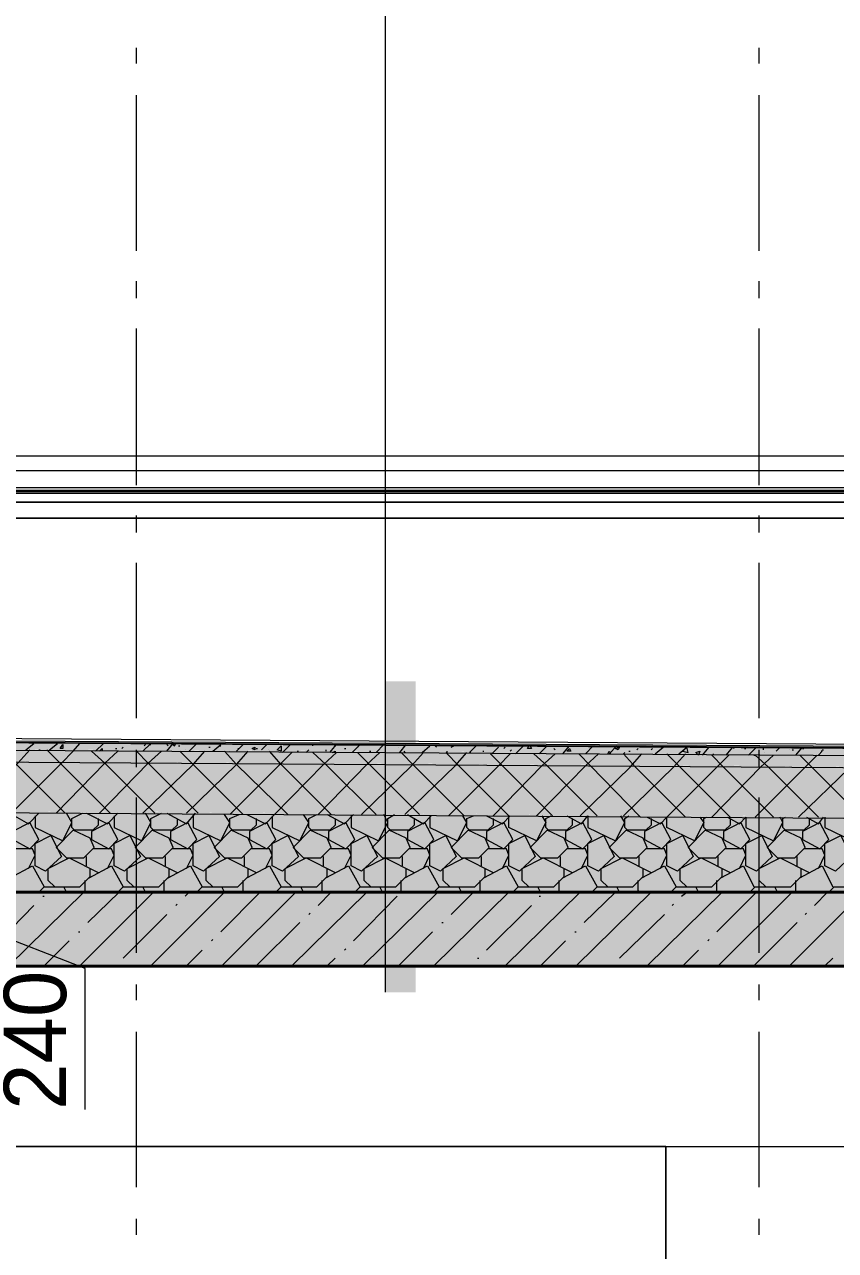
# Model space of a CAD drawing. Header units: millimetres. Extents: x -135211 to 49383, y -8033 to 228499.
# Drawn here: x -74508 to -71900, y 52442 to 56382 of the extents above; entities that cross this region are included whole.
import ezdxf

# ---------------------------------------------------------------- set-up
doc = ezdxf.new("R2010")
doc.units = ezdxf.units.MM
doc.layers.add('PDF _Геометрия', color=7, linetype='Continuous', true_color=0x1d1d1d)
doc.layers.add('PDF _Сплошная заливка', color=7, linetype='Continuous', true_color=0xffffff)
doc.layers.add('PDF _Текст', color=7, linetype='Continuous')

msp = doc.modelspace()

# ---------------------------------------------------------------- hatches: boundary and pattern name
at = {"layer": 'PDF _Сплошная заливка', "transparency": 33554559}
for points in [[(-76797.7, 54093.3), (-76994.8, 54097), (-77245.3, 54097), (-77245.3, 54072.1), (-77013.6, 54072.1), (-76785, 54067.9), (-76103.5, 54063.7), (-74071.6, 54051), (-73390.1, 54046.7), (-71358.2, 54034), (-70676.7, 54029.8), (-68644.8, 54017.1), (-67963.3, 54012.9), (-65931.5, 54000.2), (-65249.9, 53995.9), (-63218.1, 53983.2), (-63209.6, 53979), (-63209.6, 53983.2), (-63078.4, 53983.2), (-63078.4, 54008.6), (-63146.1, 54008.6), (-63861.5, 54004.4), (-63861.5, 54008.6), (-65804.5, 54021.3), (-66447.9, 54025.6), (-68390.9, 54038.3), (-69034.3, 54042.5), (-70977.3, 54055.2), (-71620.7, 54059.4), (-73563.7, 54072.1), (-74207.1, 54076.4)], [(-76797.7, 54067.9), (-76995.5, 54071.6), (-77245.3, 54071.6), (-77245.3, 54034), (-77013.6, 54034), (-76785, 54029.8), (-75489.7, 54021.3), (-74846.3, 54017.1), (-73551, 54008.6), (-72907.6, 54004.4), (-72259.9, 54000.2), (-71616.5, 53995.9), (-70321.1, 53987.5), (-69677.7, 53983.2), (-68382.4, 53974.8), (-67739, 53970.5), (-67091.3, 53966.3), (-66447.9, 53962.1), (-65152.6, 53953.6), (-64509.1, 53949.4), (-63861.5, 53945.1), (-63218.1, 53940.9), (-63209.6, 53936.7), (-63209.6, 53940.9), (-63141.9, 53945.1), (-63078.4, 53945.1), (-63078.4, 53983.2), (-63895.3, 53987.5), (-64572.6, 53991.7), (-65254.2, 53995.9), (-65931.5, 54000.2), (-66613, 54004.4), (-67967.6, 54012.9), (-68649.1, 54017.1), (-69326.4, 54021.3), (-70007.9, 54025.6), (-71362.5, 54034), (-72044, 54038.3), (-72721.3, 54042.5), (-73402.8, 54046.7), (-74757.4, 54055.2), (-75438.9, 54059.4), (-76116.2, 54063.7)], [(-76797.7, 54029.8), (-76994.3, 54033.5), (-77245.3, 54033.5), (-77245.3, 53873.2), (-77017.9, 53873.2), (-76789.3, 53868.9), (-76107.8, 53864.7), (-74753.2, 53856.2), (-74071.6, 53852), (-72717.1, 53843.5), (-72035.5, 53839.3), (-70003.7, 53826.6), (-69322.1, 53822.4), (-67967.6, 53813.9), (-67286, 53809.7), (-65931.5, 53801.2), (-65249.9, 53797), (-63218.1, 53784.3), (-63141.9, 53780), (-63141.9, 53784.3), (-63078.4, 53784.3), (-63078.4, 53945.1), (-63146.1, 53945.1), (-63861.5, 53940.9), (-63861.5, 53945.1), (-65804.5, 53957.8), (-66447.9, 53962.1), (-68390.9, 53974.8), (-69034.3, 53979), (-70977.3, 53991.7), (-71620.7, 53995.9), (-73563.7, 54008.6), (-74207.1, 54012.9)], [(-76797.7, 53868.9), (-76995.9, 53872.7), (-77245.3, 53872.7), (-77245.3, 53593.8), (-63078.4, 53593.8), (-63078.4, 53784.3), (-63895.3, 53788.5), (-64572.6, 53792.7), (-65254.2, 53797), (-65931.5, 53801.2), (-66613, 53805.4), (-67967.6, 53813.9), (-68649.1, 53818.1), (-69326.4, 53822.4), (-70007.9, 53826.6), (-71362.5, 53835.1), (-72044, 53839.3), (-72721.3, 53843.5), (-73402.8, 53847.8), (-74757.4, 53856.2), (-75438.9, 53860.5), (-76116.2, 53864.7)]]:
    msp.add_hatch(color=256, dxfattribs=at).paths.add_polyline_path(points)

# ---------------------------------------------------------------- linework, layer by layer
at = {"layer": 'PDF _Геометрия', "color": 7, "lineweight": 9}
for points in [[(-73347.8, 71169.5), (-73347.8, 66771.3), (-73347.8, 53272.1)], [(-74147.8, 56256.4), (-74147.8, 56307.2)], [(-72145.6, 56256.4), (-72145.6, 56307.2)], [(-74147.8, 55655.3), (-74147.8, 56154.8)], [(-72145.6, 55655.3), (-72145.6, 56154.8)], [(-74147.8, 55502.9), (-74147.8, 55557.9)], [(-72145.6, 55502.9), (-72145.6, 55557.9)], [(-74147.8, 54901.8), (-74147.8, 55405.5)], [(-72145.6, 54901.8), (-72145.6, 55405.5)], [(-69690.4, 54994.9), (-76721.5, 54994.9)], [(-69690.4, 54948.4), (-76721.5, 54948.4)], [(-69690.4, 54893.3), (-76721.5, 54893.3)], [(-69690.4, 54880.6), (-76721.5, 54880.6)], [(-76721.5, 54876.4), (-69690.4, 54876.4)], [(-74147.8, 54749.4), (-74147.8, 54804.4)], [(-72145.6, 54749.4), (-72145.6, 54804.4)], [(-74147.8, 54152.6), (-74147.8, 54652.1)], [(-72145.6, 54152.6), (-72145.6, 54652.1)], [(-77246.4, 54436.2), (-77246.4, 54415), (-77246.4, 53593.8), (-77246.4, 53873.2), (-77246.4, 54034), (-77246.4, 54072.1), (-77246.4, 54097.5), (-77246.4, 54101.8), (-77246.4, 54106), (-76785, 54093.3), (-77229.5, 54106), (-69728.5, 54055.2)], [(-63208.4, 54008.2), (-76783.9, 54092.9)], [(-63076.7, 53593.3), (-63076.7, 53783.7), (-63076.7, 53944.6), (-63076.7, 53982.7), (-63076.7, 54008.1), (-63076.7, 54012.3), (-63076.7, 54016.6), (-63076.7, 54012.3), (-63076.7, 54008.1), (-63076.7, 53982.7), (-63076.7, 53944.6), (-63076.7, 53783.7), (-63076.7, 53593.3), (-77245.3, 53593.3)], [(-74147.8, 53995.9), (-74147.8, 54051)], [(-72145.6, 53995.9), (-72145.6, 54051)], [(-74147.8, 53399.1), (-74147.8, 53898.6)], [(-72145.6, 53399.1), (-72145.6, 53898.6)], [(-74312.9, 52895.3), (-74312.9, 53348.3), (-74638.9, 53475.3)], [(-74147.8, 53246.7), (-74147.8, 53297.5)], [(-72145.6, 53246.7), (-72145.6, 53297.5)], [(-74147.8, 52645.6), (-74147.8, 53145.1)], [(-72145.6, 52645.6), (-72145.6, 53145.1)], [(-72446.1, 52776.8), (-72446.1, 48653.8), (-72446.1, 49254.9), (-77398.8, 49254.9)], [(-77398.8, 52611.7), (-77398.8, 52535.5), (-77398.8, 52611.7), (-77398.8, 52535.5), (-77398.8, 52611.7), (-77398.8, 49254.9), (-77115.2, 49254.9), (-77115.2, 51955.6), (-75316.2, 51955.6), (-75316.2, 49254.9), (-74245.2, 49254.9), (-74245.2, 51955.6), (-72446.1, 51955.6), (-72446.1, 52776.8), (-77398.8, 52776.8)], [(-74147.8, 52493.2), (-74147.8, 52544)], [(-72145.6, 52493.2), (-72145.6, 52544)]]:
    msp.add_lwpolyline(points, dxfattribs=at)
for points in [[(-69690.4, 54884.9), (-76721.5, 54884.9)], [(-76721.5, 54846.8), (-69690.4, 54846.8)], [(-76721.5, 54796), (-69690.4, 54796)], [(-77398.8, 52776.8), (-69398.3, 52776.8), (-69398.3, 53356.7), (-77398.8, 53356.7)]]:
    msp.add_lwpolyline(points, close=True, dxfattribs=at)
at = {"layer": 'PDF _Геометрия', "color": 7, "lineweight": 20}
for points in [[(-63208.4, 54004), (-76783.9, 54088.7), (-63208.4, 53999.8)], [(-63208.4, 53978.6), (-76783.9, 54063.3)], [(-63208.4, 53936.3), (-76783.9, 54025.2)], [(-63199.6, 53774), (-76784.6, 53862.9)]]:
    msp.add_lwpolyline(points, dxfattribs=at)
at = {"layer": 'PDF _Геометрия', "lineweight": 9}
for points in [[(-74376.4, 53847.8), (-74537.3, 54008.6), (-74575.4, 54051), (-74554.2, 54072.1)], [(-74545.7, 53852), (-74389.1, 54008.6), (-74351, 54046.7), (-74329.9, 54072.1)], [(-74503.4, 54051), (-74478, 54072.1)], [(-74427.2, 54051), (-74401.8, 54072.1)], [(-74427.2, 54072.1), (-74427.2, 54072.1)], [(-74393.4, 54059.4), (-74389.1, 54059.4)], [(-74279.1, 54046.7), (-74253.7, 54072.1)], [(-74266.4, 54046.7), (-74257.9, 54055.2), (-74257.9, 54046.7)], [(-74215.6, 54055.2), (-74211.3, 54055.2)], [(-74198.6, 54072.1), (-74198.6, 54072.1)], [(-74194.4, 54055.2), (-74190.2, 54059.4)], [(-74177.5, 54072.1), (-74177.5, 54072.1)], [(-74126.7, 54046.7), (-74101.3, 54072.1)], [(-74122.4, 54063.7), (-74118.2, 54067.9)], [(-74105.5, 54067.9), (-74101.3, 54067.9)], [(-74050.5, 54046.7), (-74029.3, 54072.1), (-74033.5, 54072.1), (-74025.1, 54063.7), (-74020.8, 54072.1)], [(-74050.5, 54067.9), (-74046.2, 54063.7)], [(-74012.4, 54063.7), (-74008.1, 54063.7)], [(-73978.5, 54046.7), (-73953.1, 54072.1)], [(-73915, 54059.4), (-73910.8, 54059.4)], [(-73902.3, 54046.7), (-73876.9, 54067.9)], [(-73881.2, 54063.7), (-73876.9, 54063.7)], [(-73826.1, 54046.7), (-73805, 54067.9)], [(-73821.9, 54055.2), (-73817.7, 54055.2)], [(-73762.6, 54055.2), (-73758.4, 54055.2)], [(-73745.7, 54051), (-73728.8, 54067.9)], [(-73678, 54042.5), (-73652.6, 54067.9)], [(-73580.6, 54063.7), (-73580.6, 54067.9)], [(-73525.6, 54042.5), (-73504.4, 54067.9)], [(-73479, 54055.2), (-73474.8, 54055.2)], [(-73453.6, 54042.5), (-73428.2, 54067.9)], [(-73436.7, 54067.9), (-73432.5, 54063.7)], [(-73432.5, 54059.4), (-73432.5, 54059.4)], [(-73377.4, 54042.5), (-73352, 54067.9)], [(-73305.5, 54059.4), (-73305.5, 54059.4)], [(-73301.2, 54042.5), (-73280.1, 54067.9)], [(-73229.3, 54042.5), (-73203.9, 54063.7)], [(-73186.9, 54063.7), (-73182.7, 54059.4)], [(-73136.1, 54059.4), (-73127.7, 54063.7)], [(-73072.6, 54042.5), (-73076.9, 54042.5), (-73055.7, 54063.7)], [(-73004.9, 54038.3), (-72983.7, 54059.4)], [(-72966.8, 54055.2), (-72962.6, 54059.4)], [(-72928.7, 54038.3), (-72903.3, 54063.7)], [(-72882.2, 54063.7), (-72877.9, 54055.2), (-72890.6, 54055.2), (-72886.4, 54063.7)], [(-72852.5, 54038.3), (-72827.1, 54063.7)], [(-72852.5, 54063.7), (-72852.5, 54063.7)], [(-72806, 54055.2), (-72801.7, 54051)], [(-72776.3, 54038.3), (-72755.2, 54063.7)], [(-72704.4, 54038.3), (-72679, 54063.7)], [(-72628.2, 54038.3), (-72602.8, 54063.7)], [(-72539.3, 54051), (-72535, 54055.2)], [(-72492.7, 54051), (-72488.5, 54055.2)], [(-72480, 54038.3), (-72454.6, 54059.4)], [(-72403.8, 54038.3), (-72378.4, 54059.4), (-72391.1, 54046.7), (-72374.2, 54042.5), (-72378.4, 54059.4)], [(-72327.6, 54034), (-72306.5, 54059.4)], [(-72251.4, 54034), (-72230.3, 54059.4), (-72226, 54055.2)], [(-72192.2, 54055.2), (-72187.9, 54055.2)], [(-72179.5, 54034), (-72154.1, 54059.4)], [(-72132.9, 54055.2), (-72132.9, 54051)], [(-72090.6, 54046.7), (-72077.9, 54059.4)], [(-72035.5, 54055.2), (-72035.5, 54055.2)], [(-72027.1, 54034), (-72005.9, 54059.4)], [(-72005.9, 54055.2), (-72001.7, 54055.2)], [(-74689.7, 53852), (-74528.8, 54008.6), (-74490.7, 54051)], [(-74461.1, 54051), (-74456.9, 54051)], [(-74232.5, 53847.8), (-74393.4, 54008.6), (-74435.7, 54051)], [(-74291.8, 54046.7), (-74249.4, 54008.6), (-74207.1, 54046.7)], [(-74152.1, 54046.7), (-74152.1, 54046.7)], [(-74147.8, 54046.7), (-74109.7, 54008.6), (-74067.4, 54046.7)], [(-74008.1, 54046.7), (-73965.8, 54004.4), (-73927.7, 54046.7)], [(-73991.2, 54051), (-73991.2, 54051)], [(-73864.2, 54046.7), (-73826.1, 54004.4), (-73788, 54046.7)], [(-73847.3, 54046.7), (-73847.3, 54046.7)], [(-73847.3, 53843.5), (-73686.4, 54004.4), (-73648.3, 54042.5)], [(-73792.3, 53843.5), (-73733, 53813.9), (-73703.4, 53843.5), (-73546.7, 54004.4), (-73504.4, 54042.5)], [(-73724.5, 54051), (-73724.5, 54051)], [(-73521.3, 53843.5), (-73682.2, 54004.4), (-73720.3, 54046.7)], [(-73631.4, 54046.7), (-73627.2, 54046.7)], [(-73601.8, 54042.5), (-73593.3, 54051)], [(-73377.4, 53843.5), (-73538.3, 54004.4), (-73580.6, 54042.5)], [(-73563.7, 53843.5), (-73407.1, 54004.4), (-73364.7, 54042.5)], [(-73538.3, 54051), (-73538.3, 54046.7)], [(-73534, 54042.5), (-73534, 54042.5)], [(-73517.1, 54042.5), (-73508.6, 54046.7), (-73508.6, 54042.5)], [(-73237.7, 53843.5), (-73398.6, 54004.4), (-73436.7, 54042.5)], [(-73424, 53843.5), (-73263.1, 54000.2), (-73225, 54042.5)], [(-73398.6, 54046.7), (-73394.4, 54046.7)], [(-73093.8, 53839.3), (-73254.7, 54000.2), (-73297, 54042.5)], [(-73288.5, 54046.7), (-73284.3, 54042.5)], [(-73284.3, 53843.5), (-73123.4, 54000.2), (-73085.3, 54042.5)], [(-72844.1, 53839.3), (-72831.4, 53818.1), (-72861, 53758.9), (-72949.9, 53801.2), (-72949.9, 53839.3), (-73110.7, 54000.2), (-73153.1, 54042.5)], [(-73148.8, 54042.5), (-73148.8, 54046.7)], [(-73144.6, 53839.3), (-72983.7, 54000.2), (-72945.6, 54038.3)], [(-73034.5, 54046.7), (-73030.3, 54046.7)], [(-72810.2, 53839.3), (-72971, 54000.2), (-73009.1, 54038.3)], [(-73000.7, 53839.3), (-72844.1, 54000.2), (-72801.7, 54038.3)], [(-72945.6, 54046.7), (-72941.4, 54051)], [(-72666.3, 53839.3), (-72827.1, 54000.2), (-72869.5, 54038.3)], [(-72861, 53839.3), (-72704.4, 54000.2), (-72662, 54038.3)], [(-72526.6, 53835.1), (-72687.4, 54000.2), (-72725.5, 54038.3)], [(-72721.3, 53839.3), (-72560.4, 53995.9), (-72522.3, 54038.3)], [(-72632.4, 54038.3), (-72628.2, 54046.7), (-72623.9, 54038.3)], [(-72382.6, 53835.1), (-72543.5, 53995.9), (-72581.6, 54038.3), (-72577.4, 54042.5)], [(-72581.6, 53839.3), (-72420.7, 53995.9), (-72382.6, 54038.3)], [(-72564.7, 54046.7), (-72560.4, 54046.7)], [(-72552, 54038.3), (-72552, 54038.3)], [(-72238.7, 53835.1), (-72399.6, 53995.9), (-72441.9, 54038.3)], [(-72336.1, 53835.1), (-72323.4, 53818.1), (-72353, 53758.9), (-72441.9, 53801.2), (-72441.9, 53835.1), (-72281.1, 53995.9), (-72243, 54034)], [(-72298, 53835.1), (-72141.4, 53995.9), (-72099, 54034)], [(-72099, 53835.1), (-72259.9, 53995.9), (-72298, 54034)], [(-72293.8, 54038.3), (-72293.8, 54034)], [(-72162.5, 54034), (-72158.3, 54034), (-72116, 53995.9), (-71955.1, 53835.1)], [(-72158.3, 53835.1), (-72001.7, 53991.7), (-71959.3, 54034)], [(-72128.7, 54042.5), (-72128.7, 54042.5)], [(-72048.2, 54051), (-72048.2, 54051)], [(-72044, 54034), (-72044, 54034)], [(-72039.8, 54051), (-72035.5, 54051)], [(-72018.6, 53835.1), (-71857.7, 53991.7), (-71819.7, 54034)], [(-71730.8, 53830.8), (-71730.8, 53809.7), (-71747.7, 53792.7), (-71807, 53792.7), (-71815.4, 53801.2), (-71815.4, 53830.8), (-71811.2, 53830.8), (-71972, 53991.7), (-72014.4, 54034)], [(-71955.1, 54034), (-71942.4, 54046.7), (-71946.6, 54046.7)], [(-71942.4, 54051), (-71938.2, 54051)], [(-74406.1, 53847.8), (-74249.4, 54008.6), (-74088.6, 53847.8)], [(-74266.4, 53847.8), (-74109.7, 54008.6), (-73948.9, 53847.8)], [(-74126.7, 53847.8), (-73965.8, 54004.4), (-73805, 53843.5)], [(-73987, 53847.8), (-73826.1, 54004.4), (-73661, 53843.5)], [(-74562.7, 53852), (-74495, 53813.9), (-74461.1, 53847.8)], [(-74473.8, 53839.3), (-74473.8, 53801.2), (-74384.9, 53758.9), (-74355.3, 53818.1), (-74372.2, 53847.8)], [(-74270.6, 53830.8), (-74270.6, 53809.7), (-74287.5, 53792.7), (-74346.8, 53792.7), (-74355.3, 53801.2), (-74355.3, 53830.8), (-74321.4, 53847.8)], [(-74308.7, 53847.8), (-74241, 53813.9), (-74207.1, 53847.8)], [(-74219.8, 53839.3), (-74219.8, 53801.2), (-74130.9, 53758.9), (-74101.3, 53818.1), (-74118.2, 53847.8)], [(-74016.6, 53830.8), (-74016.6, 53809.7), (-74033.5, 53792.7), (-74092.8, 53792.7), (-74101.3, 53801.2), (-74101.3, 53830.8), (-74067.4, 53847.8)], [(-74050.5, 53847.8), (-73987, 53813.9), (-73957.4, 53847.8)], [(-73965.8, 53839.3), (-73965.8, 53801.2), (-73876.9, 53758.9), (-73847.3, 53818.1), (-73864.2, 53843.5)], [(-73762.6, 53830.8), (-73762.6, 53809.7), (-73779.6, 53792.7), (-73838.8, 53792.7), (-73847.3, 53801.2), (-73847.3, 53830.8), (-73817.7, 53843.5)], [(-73711.8, 53839.3), (-73711.8, 53801.2), (-73622.9, 53758.9), (-73593.3, 53818.1), (-73610.2, 53843.5)], [(-73508.6, 53830.8), (-73508.6, 53809.7), (-73525.6, 53792.7), (-73584.8, 53792.7), (-73593.3, 53801.2), (-73593.3, 53830.8), (-73567.9, 53843.5)], [(-73534, 53843.5), (-73479, 53813.9), (-73449.4, 53843.5)], [(-73457.8, 53839.3), (-73457.8, 53801.2), (-73369, 53758.9), (-73339.3, 53818.1), (-73352, 53843.5)], [(-73254.7, 53830.8), (-73254.7, 53809.7), (-73271.6, 53792.7), (-73330.9, 53792.7), (-73339.3, 53801.2), (-73339.3, 53830.8), (-73318.2, 53843.5)], [(-73275.8, 53843.5), (-73225, 53813.9), (-73199.6, 53839.3)], [(-73203.9, 53839.3), (-73203.9, 53801.2), (-73115, 53758.9), (-73085.3, 53818.1), (-73098, 53839.3)], [(-73000.7, 53830.8), (-73000.7, 53809.7), (-73017.6, 53792.7), (-73076.9, 53792.7), (-73085.3, 53801.2), (-73085.3, 53830.8), (-73064.2, 53839.3)], [(-73021.8, 53839.3), (-72971, 53813.9), (-72945.6, 53839.3)], [(-72746.7, 53830.8), (-72746.7, 53809.7), (-72763.6, 53792.7), (-72822.9, 53792.7), (-72831.4, 53801.2), (-72831.4, 53830.8), (-72814.4, 53839.3)], [(-72763.6, 53839.3), (-72717.1, 53813.9), (-72695.9, 53839.3), (-72695.9, 53801.2), (-72607, 53758.9), (-72577.4, 53818.1), (-72590.1, 53839.3)], [(-72492.7, 53830.8), (-72492.7, 53809.7), (-72509.6, 53792.7), (-72568.9, 53792.7), (-72577.4, 53801.2), (-72577.4, 53830.8), (-72564.7, 53839.3)], [(-72505.4, 53835.1), (-72463.1, 53813.9), (-72441.9, 53835.1)], [(-72238.7, 53830.8), (-72238.7, 53809.7), (-72255.7, 53792.7), (-72314.9, 53792.7), (-72323.4, 53801.2), (-72323.4, 53830.8), (-72314.9, 53835.1)], [(-72247.2, 53835.1), (-72209.1, 53813.9), (-72187.9, 53835.1), (-72187.9, 53801.2), (-72099, 53758.9), (-72069.4, 53818.1), (-72077.9, 53835.1)], [(-71984.7, 53830.8), (-71984.7, 53809.7), (-72001.7, 53792.7), (-72060.9, 53792.7), (-72069.4, 53801.2), (-72069.4, 53830.8), (-72060.9, 53835.1)], [(-71993.2, 53835.1), (-71955.1, 53813.9), (-71938.2, 53835.1)], [(-71933.9, 53835.1), (-71933.9, 53801.2), (-71845, 53758.9), (-71815.4, 53818.1), (-71823.9, 53830.8)], [(-74495, 53670), (-74473.8, 53712.3), (-74482.3, 53733.5), (-74541.5, 53733.5)], [(-74410.3, 53610.7), (-74431.5, 53631.9), (-74431.5, 53670), (-74363.7, 53703.8), (-74270.6, 53657.3)], [(-74308.7, 53678.4), (-74308.7, 53708.1)], [(-74241, 53670), (-74219.8, 53712.3), (-74228.3, 53733.5), (-74287.5, 53733.5)], [(-74156.3, 53610.7), (-74177.5, 53631.9), (-74177.5, 53670), (-74109.7, 53703.8), (-74016.6, 53657.3)], [(-74054.7, 53678.4), (-74054.7, 53708.1)], [(-73987, 53670), (-73965.8, 53712.3), (-73974.3, 53733.5), (-74033.5, 53733.5)], [(-73902.3, 53610.7), (-73923.5, 53631.9), (-73923.5, 53670), (-73855.8, 53703.8), (-73762.6, 53657.3)], [(-73800.7, 53678.4), (-73800.7, 53708.1)], [(-73733, 53670), (-73711.8, 53712.3), (-73720.3, 53733.5), (-73779.6, 53733.5)], [(-73648.3, 53610.7), (-73669.5, 53631.9), (-73669.5, 53670), (-73601.8, 53703.8), (-73508.6, 53657.3)], [(-73546.7, 53678.4), (-73546.7, 53708.1)], [(-73479, 53670), (-73457.8, 53712.3), (-73466.3, 53733.5), (-73525.6, 53733.5)], [(-73394.4, 53610.7), (-73415.5, 53631.9), (-73415.5, 53670), (-73347.8, 53703.8), (-73254.7, 53657.3)], [(-73292.8, 53678.4), (-73292.8, 53708.1)], [(-73225, 53670), (-73203.9, 53712.3), (-73212.3, 53733.5), (-73271.6, 53733.5)], [(-73140.4, 53610.7), (-73161.5, 53631.9), (-73161.5, 53670), (-73093.8, 53703.8), (-73000.7, 53657.3)], [(-73038.8, 53678.4), (-73038.8, 53708.1)], [(-72971, 53670), (-72949.9, 53712.3), (-72958.3, 53733.5), (-73017.6, 53733.5)], [(-72886.4, 53610.7), (-72907.6, 53631.9), (-72907.6, 53670), (-72839.8, 53703.8), (-72746.7, 53657.3)], [(-72784.8, 53678.4), (-72784.8, 53708.1)], [(-72717.1, 53670), (-72695.9, 53712.3), (-72704.4, 53733.5), (-72763.6, 53733.5)], [(-72632.4, 53610.7), (-72653.6, 53631.9), (-72653.6, 53670), (-72585.8, 53703.8), (-72492.7, 53657.3)], [(-72530.8, 53678.4), (-72530.8, 53708.1)], [(-72463.1, 53670), (-72441.9, 53712.3), (-72450.4, 53733.5), (-72509.6, 53733.5)], [(-72378.4, 53610.7), (-72399.6, 53631.9), (-72399.6, 53670), (-72331.9, 53703.8), (-72238.7, 53657.3)], [(-72276.8, 53678.4), (-72276.8, 53708.1)], [(-72209.1, 53670), (-72187.9, 53712.3), (-72196.4, 53733.5), (-72255.7, 53733.5)], [(-72124.4, 53610.7), (-72145.6, 53631.9), (-72145.6, 53670), (-72077.9, 53703.8), (-71984.7, 53657.3)], [(-72022.8, 53678.4), (-72022.8, 53708.1)], [(-71955.1, 53670), (-71933.9, 53712.3), (-71942.4, 53733.5), (-72001.7, 53733.5)], [(-74554.2, 53640.4), (-74482.3, 53678.4), (-74444.2, 53610.7)], [(-74461.1, 53593.8), (-74444.2, 53610.7), (-74329.9, 53610.7), (-74296, 53644.6), (-74296, 53670)], [(-74300.2, 53640.4), (-74228.3, 53678.4), (-74190.2, 53610.7)], [(-74207.1, 53593.8), (-74190.2, 53610.7), (-74075.9, 53610.7), (-74042, 53644.6), (-74042, 53670)], [(-74046.2, 53640.4), (-73974.3, 53678.4), (-73936.2, 53610.7)], [(-73953.1, 53593.8), (-73936.2, 53610.7), (-73821.9, 53610.7), (-73788, 53644.6), (-73788, 53670)], [(-73792.3, 53640.4), (-73720.3, 53678.4), (-73682.2, 53610.7)], [(-73699.1, 53593.8), (-73682.2, 53610.7), (-73567.9, 53610.7), (-73534, 53644.6), (-73534, 53670)], [(-73538.3, 53640.4), (-73466.3, 53678.4), (-73428.2, 53610.7)], [(-73445.2, 53593.8), (-73428.2, 53610.7), (-73313.9, 53610.7), (-73280.1, 53644.6), (-73280.1, 53670)], [(-73284.3, 53640.4), (-73212.3, 53678.4), (-73174.2, 53610.7)], [(-73191.2, 53593.8), (-73174.2, 53610.7), (-73059.9, 53610.7), (-73026.1, 53644.6), (-73026.1, 53670)], [(-73030.3, 53640.4), (-72958.3, 53678.4), (-72920.2, 53610.7)], [(-72937.2, 53593.8), (-72920.2, 53610.7), (-72806, 53610.7), (-72772.1, 53644.6), (-72772.1, 53670)], [(-72776.3, 53640.4), (-72704.4, 53678.4), (-72666.3, 53610.7)], [(-72683.2, 53593.8), (-72666.3, 53610.7), (-72552, 53610.7), (-72518.1, 53644.6), (-72518.1, 53670)], [(-72522.3, 53640.4), (-72450.4, 53678.4), (-72412.3, 53610.7)], [(-72429.2, 53593.8), (-72412.3, 53610.7), (-72298, 53610.7), (-72264.1, 53644.6), (-72264.1, 53670)], [(-72268.4, 53640.4), (-72196.4, 53678.4), (-72162.5, 53610.7)], [(-72175.2, 53593.8), (-72158.3, 53610.7), (-72044, 53610.7), (-72010.1, 53644.6), (-72010.1, 53670)], [(-72014.4, 53640.4), (-71942.4, 53678.4), (-71908.5, 53610.7)], [(-71921.2, 53593.8), (-71904.3, 53610.7), (-71790, 53610.7), (-71756.2, 53644.6), (-71756.2, 53670)], [(-74312.9, 53598), (-74312.9, 53631.9)], [(-74058.9, 53598), (-74058.9, 53631.9)], [(-73805, 53598), (-73805, 53631.9)], [(-73551, 53598), (-73551, 53631.9)], [(-73297, 53598), (-73297, 53631.9)], [(-73043, 53598), (-73043, 53631.9)], [(-72789, 53598), (-72789, 53631.9)], [(-72535, 53598), (-72535, 53631.9)], [(-72281.1, 53598), (-72281.1, 53631.9)], [(-72027.1, 53598), (-72027.1, 53631.9)], [(-74558.4, 53356.7), (-74317.2, 53593.8), (-74312.9, 53598), (-74308.7, 53593.8)], [(-74448.4, 53581.1), (-74444.2, 53581.1)], [(-74372.2, 53593.8), (-74380.7, 53610.7)], [(-74329.9, 53356.7), (-74092.8, 53593.8)], [(-74304.5, 53496.4), (-74202.9, 53593.8)], [(-74118.2, 53593.8), (-74126.7, 53610.7)], [(-74101.3, 53356.7), (-73864.2, 53593.8), (-73872.7, 53610.7)], [(-74063.2, 53593.8), (-74058.9, 53598), (-74054.7, 53593.8)], [(-73991.2, 53581.1), (-73978.5, 53593.8)], [(-73876.9, 53466.8), (-73749.9, 53593.8)], [(-73872.7, 53356.7), (-73635.6, 53593.8)], [(-73809.2, 53593.8), (-73805, 53598), (-73800.7, 53593.8)], [(-73648.3, 53356.7), (-73407.1, 53593.8)], [(-73610.2, 53593.8), (-73618.7, 53610.7)], [(-73563.7, 53551.5), (-73521.3, 53593.8)], [(-73555.2, 53593.8), (-73551, 53598), (-73546.7, 53593.8)], [(-73449.4, 53437.2), (-73309.7, 53581.1)], [(-73419.8, 53356.7), (-73178.5, 53593.8)], [(-73356.3, 53593.8), (-73364.7, 53610.7)], [(-73301.2, 53593.8), (-73297, 53598), (-73292.8, 53593.8)], [(-73191.2, 53356.7), (-72949.9, 53593.8)], [(-73136.1, 53521.8), (-73064.2, 53593.8)], [(-73102.3, 53593.8), (-73110.7, 53610.7)], [(-73047.2, 53593.8), (-73043, 53598), (-73038.8, 53593.8)], [(-72962.6, 53356.7), (-72721.3, 53593.8)], [(-72848.3, 53593.8), (-72856.8, 53610.7)], [(-72852.5, 53581.1), (-72848.3, 53581.1)], [(-72793.3, 53593.8), (-72789, 53598), (-72784.8, 53593.8)], [(-72734, 53356.7), (-72492.7, 53593.8)], [(-72708.6, 53496.4), (-72607, 53593.8)], [(-72594.3, 53593.8), (-72602.8, 53610.7)], [(-72539.3, 53593.8), (-72535, 53598), (-72530.8, 53593.8)], [(-72505.4, 53356.7), (-72264.1, 53593.8)], [(-72395.3, 53581.1), (-72378.4, 53593.8)], [(-72340.3, 53593.8), (-72348.8, 53610.7)], [(-72285.3, 53593.8), (-72281.1, 53598), (-72276.8, 53593.8)], [(-72281.1, 53466.8), (-72154.1, 53593.8)], [(-72276.8, 53356.7), (-72039.8, 53593.8)], [(-72086.3, 53593.8), (-72094.8, 53610.7)], [(-72048.2, 53356.7), (-71811.2, 53593.8)], [(-72031.3, 53593.8), (-72027.1, 53598), (-72022.8, 53593.8)], [(-71967.8, 53551.5), (-71925.5, 53593.8)], [(-74617.7, 53407.5), (-74478, 53551.5)], [(-74020.8, 53551.5), (-74016.6, 53555.7)], [(-73021.8, 53407.5), (-72877.9, 53551.5)], [(-72425, 53551.5), (-72420.7, 53555.7)], [(-74190.2, 53382.1), (-74050.5, 53521.8)], [(-73593.3, 53521.8), (-73589.1, 53526.1)], [(-72594.3, 53382.1), (-72450.4, 53521.8)], [(-71997.4, 53521.8), (-71993.2, 53526.1)], [(-74334.1, 53466.8), (-74329.9, 53466.8)], [(-73762.6, 53356.7), (-73622.9, 53496.4)], [(-73305.5, 53356.7), (-73195.4, 53466.8)], [(-73165.8, 53496.4), (-73161.5, 53496.4)], [(-72738.2, 53466.8), (-72734, 53466.8)], [(-72162.5, 53356.7), (-72022.8, 53496.4)], [(-74444.2, 53356.7), (-74363.7, 53437.2)], [(-73906.6, 53437.2), (-73902.3, 53441.4)], [(-72848.3, 53356.7), (-72767.9, 53437.2)], [(-72310.7, 53437.2), (-72306.5, 53441.4)], [(-73987, 53356.7), (-73936.2, 53407.5)], [(-73479, 53407.5), (-73474.8, 53411.8)], [(-72391.1, 53356.7), (-72340.3, 53407.5)], [(-73534, 53356.7), (-73508.6, 53382.1)], [(-73051.5, 53382.1), (-73047.2, 53382.1)], [(-71933.9, 53356.7), (-71908.5, 53382.1)]]:
    msp.add_lwpolyline(points, dxfattribs=at)
for points in [[(-74384.9, 54067.9), (-74384.9, 54055.2), (-74393.4, 54055.2)], [(-73766.9, 54059.4), (-73766.9, 54051), (-73775.3, 54055.2)], [(-73682.2, 54046.7), (-73694.9, 54051), (-73682.2, 54063.7)], [(-72755.2, 54055.2), (-72750.9, 54046.7), (-72763.6, 54046.7)], [(-72594.3, 54059.4), (-72598.5, 54051), (-72607, 54055.2)], [(-72336.1, 54046.7), (-72340.3, 54034), (-72348.8, 54042.5)], [(-74545.7, 53788.5), (-74545.7, 53763.1), (-74490.7, 53733.5), (-74461.1, 53763.1), (-74490.7, 53818.1)], [(-74291.8, 53788.5), (-74291.8, 53763.1), (-74236.7, 53733.5), (-74207.1, 53763.1), (-74236.7, 53818.1)], [(-74037.8, 53788.5), (-74037.8, 53763.1), (-73982.8, 53733.5), (-73953.1, 53763.1), (-73982.8, 53818.1)], [(-73783.8, 53788.5), (-73783.8, 53763.1), (-73728.8, 53733.5), (-73699.1, 53763.1), (-73728.8, 53818.1)], [(-73529.8, 53788.5), (-73529.8, 53763.1), (-73474.8, 53733.5), (-73445.2, 53763.1), (-73474.8, 53818.1)], [(-73275.8, 53788.5), (-73275.8, 53763.1), (-73220.8, 53733.5), (-73191.2, 53763.1), (-73220.8, 53818.1)], [(-73021.8, 53788.5), (-73021.8, 53763.1), (-72966.8, 53733.5), (-72937.2, 53763.1), (-72966.8, 53818.1)], [(-72767.9, 53788.5), (-72767.9, 53763.1), (-72712.8, 53733.5), (-72683.2, 53763.1), (-72712.8, 53818.1)], [(-72513.9, 53788.5), (-72513.9, 53763.1), (-72458.8, 53733.5), (-72429.2, 53763.1), (-72458.8, 53818.1)], [(-72259.9, 53788.5), (-72259.9, 53763.1), (-72204.9, 53733.5), (-72175.2, 53763.1), (-72204.9, 53818.1)], [(-72005.9, 53788.5), (-72005.9, 53763.1), (-71950.9, 53733.5), (-71921.2, 53763.1), (-71950.9, 53818.1)], [(-74317.2, 53703.8), (-74283.3, 53737.7), (-74296, 53767.3), (-74351, 53792.7), (-74406.1, 53737.7), (-74372.2, 53703.8)], [(-74063.2, 53703.8), (-74029.3, 53737.7), (-74042, 53767.3), (-74097, 53792.7), (-74152.1, 53737.7), (-74118.2, 53703.8)], [(-73809.2, 53703.8), (-73775.3, 53737.7), (-73788, 53767.3), (-73843.1, 53792.7), (-73898.1, 53737.7), (-73864.2, 53703.8)], [(-73555.2, 53703.8), (-73521.3, 53737.7), (-73534, 53767.3), (-73589.1, 53792.7), (-73644.1, 53737.7), (-73610.2, 53703.8)], [(-73301.2, 53703.8), (-73267.4, 53737.7), (-73280.1, 53767.3), (-73335.1, 53792.7), (-73390.1, 53737.7), (-73356.3, 53703.8)], [(-73047.2, 53703.8), (-73013.4, 53737.7), (-73026.1, 53767.3), (-73081.1, 53792.7), (-73136.1, 53737.7), (-73102.3, 53703.8)], [(-72793.3, 53703.8), (-72759.4, 53737.7), (-72772.1, 53767.3), (-72827.1, 53792.7), (-72882.2, 53737.7), (-72848.3, 53703.8)], [(-72539.3, 53703.8), (-72505.4, 53737.7), (-72518.1, 53767.3), (-72573.1, 53792.7), (-72628.2, 53737.7), (-72594.3, 53703.8)], [(-72285.3, 53703.8), (-72251.4, 53737.7), (-72264.1, 53767.3), (-72319.2, 53792.7), (-72374.2, 53737.7), (-72340.3, 53703.8)], [(-72031.3, 53703.8), (-71997.4, 53737.7), (-72010.1, 53767.3), (-72065.2, 53792.7), (-72120.2, 53737.7), (-72086.3, 53703.8)], [(-74473.8, 53678.4), (-74473.8, 53750.4), (-74423, 53775.8), (-74389.1, 53708.1), (-74439.9, 53661.5)], [(-74219.8, 53678.4), (-74219.8, 53750.4), (-74169, 53775.8), (-74135.1, 53708.1), (-74185.9, 53661.5)], [(-73965.8, 53678.4), (-73965.8, 53750.4), (-73915, 53775.8), (-73881.2, 53708.1), (-73932, 53661.5)], [(-73711.8, 53678.4), (-73711.8, 53750.4), (-73661, 53775.8), (-73627.2, 53708.1), (-73678, 53661.5)], [(-73457.8, 53678.4), (-73457.8, 53750.4), (-73407.1, 53775.8), (-73373.2, 53708.1), (-73424, 53661.5)], [(-73203.9, 53678.4), (-73203.9, 53750.4), (-73153.1, 53775.8), (-73119.2, 53708.1), (-73170, 53661.5)], [(-72949.9, 53678.4), (-72949.9, 53750.4), (-72899.1, 53775.8), (-72865.2, 53708.1), (-72916, 53661.5)], [(-72695.9, 53678.4), (-72695.9, 53750.4), (-72645.1, 53775.8), (-72611.2, 53708.1), (-72662, 53661.5)], [(-72441.9, 53678.4), (-72441.9, 53750.4), (-72391.1, 53775.8), (-72357.3, 53708.1), (-72408, 53661.5)], [(-72187.9, 53678.4), (-72187.9, 53750.4), (-72137.1, 53775.8), (-72103.3, 53708.1), (-72154.1, 53661.5)], [(-71933.9, 53678.4), (-71933.9, 53750.4), (-71883.1, 53775.8), (-71849.3, 53708.1), (-71900.1, 53661.5)]]:
    msp.add_lwpolyline(points, close=True, dxfattribs=at)
at = {"layer": 'PDF _Геометрия', "color": 7, "lineweight": 40}
for points in [[(-98975, 44556.3), (-50951, 44556.3), (-50951, 45157.5), (-50951, 48285.7), (-50951, 48526.9), (-50951, 53356.8), (-50951, 53593.9), (-77399.3, 53593.9)], [(-77396.4, 53355.7), (-51196.7, 53355.7), (-51196.7, 48525.6), (-65293.5, 48525.6)]]:
    msp.add_lwpolyline(points, dxfattribs=at)
at = {"layer": 'PDF _Сплошная заливка', "color": 7, "lineweight": 9, "transparency": 33554559}
msp.add_solid([(-73347.8, 54271.1), (-73347.8, 53272.1), (-73250.4, 54271.1), (-73250.4, 53272.1)], dxfattribs=at)
at = {"layer": 'PDF _Сплошная заливка', "lineweight": 5, "transparency": 33554559}
msp.add_solid([(-77649.1, 53593.9), (-50951, 53593.9), (-77649.1, 53356.8), (-50951, 53356.8)], dxfattribs=at)

# ---------------------------------------------------------------- texts
at = {"layer": 'PDF _Текст', "insert": (-74472.7, 52894.4), "char_height": 200.42, "attachment_point": 4, "rotation": 90, "style": ''}
msp.add_mtext('240', dxfattribs=at)

doc.saveas('drawing.dxf')
